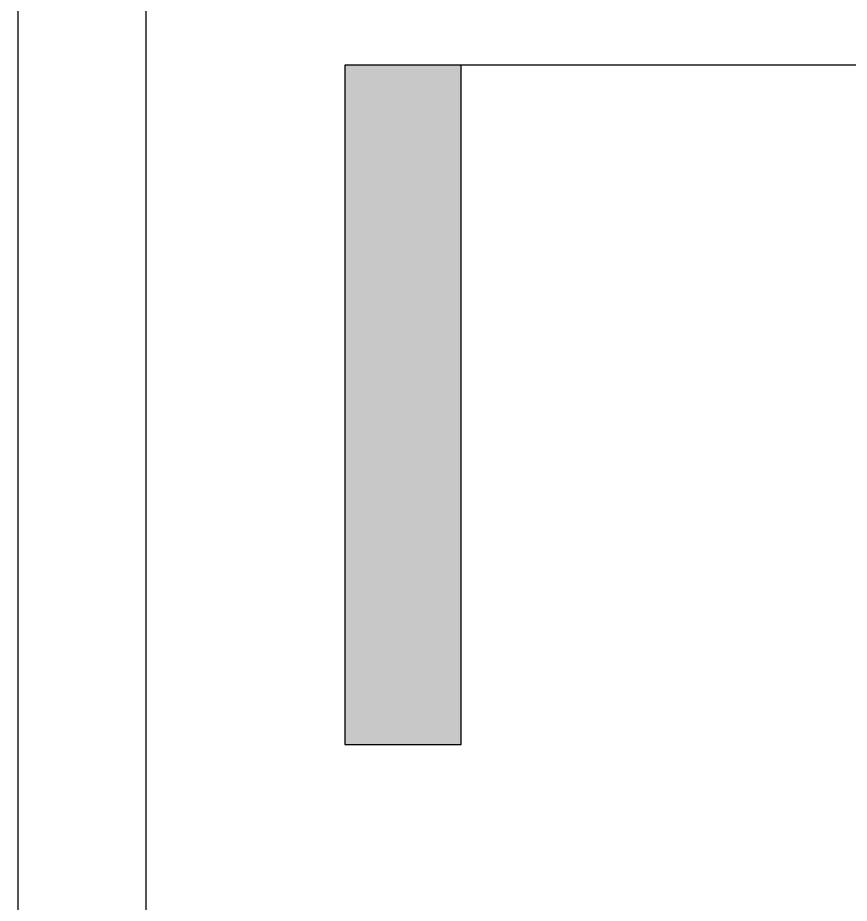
# Model space of a CAD drawing. Header units: inches. Extents: x -1316 to 22433, y -200 to 8737.
# Drawn here: x 234.18 to 243.92, y 595.91 to 606.28 of the extents above; entities that cross this region are included whole.
import ezdxf
from ezdxf.enums import TextEntityAlignment as Align

# ---------------------------------------------------------------- set-up
doc = ezdxf.new("R2010")
doc.units = ezdxf.units.IN
doc.header["$LTSCALE"] = 10
doc.header["$MEASUREMENT"] = 0
doc.layers.get('0').update_dxf_attribs({"linetype": 'CONTINUOUS'})
doc.layers.add('S-ROOF', color=2, linetype='CONTINUOUS')
doc.layers.add('S-WALL', color=6, linetype='CONTINUOUS')
doc.styles.add('style1', font='arial.ttf')

# ---------------------------------------------------------------- blocks, each defined once
blk = doc.blocks.new('EH CRLSP')
at = {"layer": 'S-WALL'}
for p, q in [((-16.062, -10.75), (-16.062, -93.5)), ((-14.562, -10.75), (-14.562, -93.5))]:
    blk.add_line(p, q, dxfattribs=at)
blk = doc.blocks.new('*U663')
blk.add_blockref('EH CRLSP', (-30.609, 110.785))
blk = doc.blocks.new('*U497')
h = blk.add_hatch(color=256)
h.dxf.hatch_style = 1
h.paths.add_polyline_path([(-2.27179, 0), (-2.38543, 0), (-2.38543, -0.66291), (-2.27179, -0.66291)])
blk.add_lwpolyline([(-0.46875, 0), (-2.38543, 0), (-2.38543, -0.66291), (-2.27179, -0.66291), (-2.27179, 0)])
at = {"style": 'style1', "flags": 4}
for tag, p in [('SHEET', (-0.00164, 0.04634)), ('VIEW', (-0.03811, -0.26521))]:
    blk.add_attdef(tag, text='', height=0.1875, dxfattribs=at).set_placement(p, align=Align.CENTER)

msp = doc.modelspace()

# ---------------------------------------------------------------- block references
at = {"xscale": 12.0000000620248, "yscale": 12.0000000620248, "zscale": 12.0000000620248}
msp.add_blockref('*U497', (266.64009, 605.72251), dxfattribs=at)
at = {"layer": 'S-ROOF'}
msp.add_blockref('*U663', (280.85632, 536.68049), dxfattribs=at)

doc.saveas('drawing.dxf')
